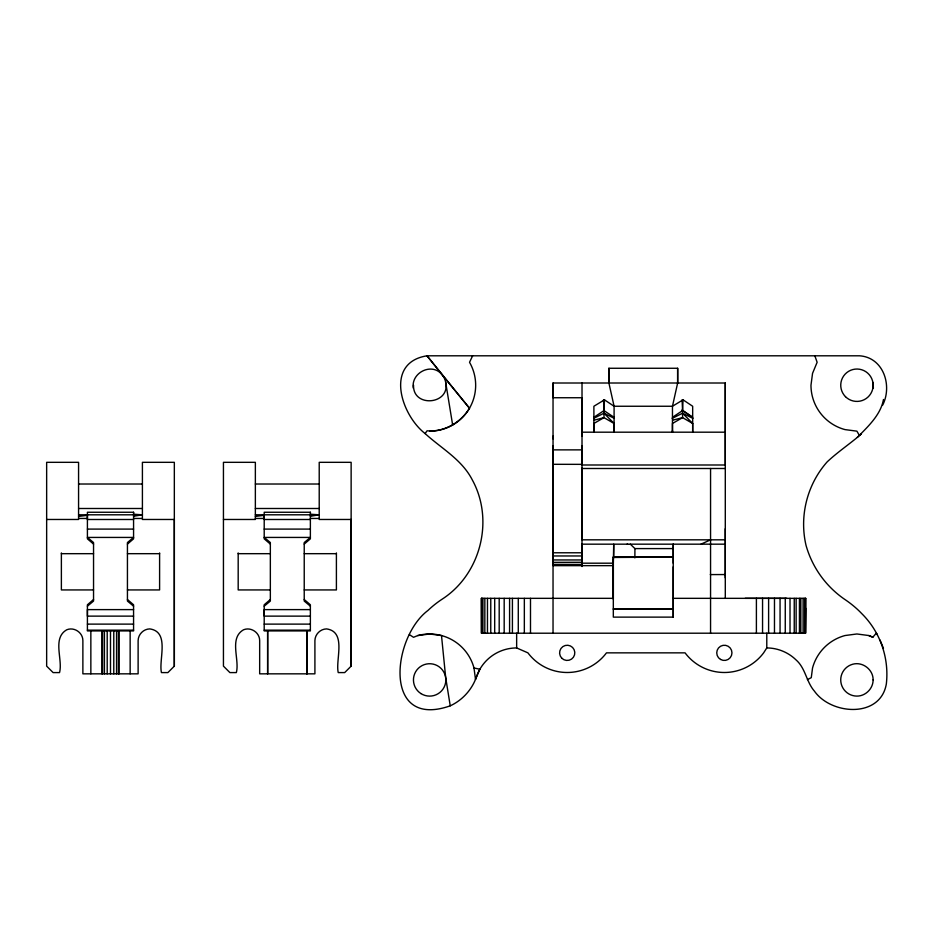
<?xml version="1.0" encoding="UTF-8"?>
<svg xmlns="http://www.w3.org/2000/svg" width="933" height="933" viewBox="0 0 933 933"><rect width="100%" height="100%" fill="white"/><g stroke="black" fill="none" stroke-linecap="round" stroke-linejoin="round"><path stroke-width="1.4" d="M87.41 514.783L87.41 519.494L133.571 519.494M133.571 512.893L133.571 512.252L87.41 512.252L87.41 538.831L93.545 544.102M174.331 666.139L174.331 519.471L142.411 519.471L142.411 462.325L174.331 462.325L174.331 666.139L167.893 672.588L161.444 672.588C158.505 659.654 170.074 631.828 149.781 628.9C143.519 629.017 138.247 634.3 138.119 640.563L138.119 673.836L82.874 673.836L82.874 640.563C82.885 632.562 74.127 626.708 66.744 629.787C51.991 638.23 63.036 659.479 59.537 672.588L53.099 672.588L46.65 666.139L46.65 462.325L78.57 462.325L78.57 519.471L46.65 519.471M264.202 514.783L264.202 519.494L310.374 519.494M310.374 512.893L310.374 512.252L264.202 512.252L264.202 538.831L270.348 544.102M351.135 666.139L351.135 519.471L319.214 519.471L319.214 462.325L351.135 462.325L351.135 666.139L344.685 672.588L338.236 672.588C335.297 659.654 346.878 631.828 326.573 628.9C320.311 629.017 315.039 634.3 314.911 640.563L314.911 673.836L259.666 673.836L259.666 640.563C259.677 632.562 250.919 626.708 243.536 629.787C228.783 638.23 239.828 659.479 236.341 672.588L229.891 672.588L223.442 666.139L223.442 462.325L255.362 462.325L255.362 519.471L223.442 519.471M481.486 633.215L481.428 598.345L481.486 633.215L805.506 633.204L805.645 598.345L805.506 633.204M482.256 633.215L482.268 598.345M482.932 633.215L482.932 598.345M484.833 633.215L484.845 598.345M487.458 633.215L487.469 598.345M490.758 633.215L490.77 598.345M494.688 633.215L494.7 598.345M499.19 633.215L499.19 598.345M504.182 633.215L504.182 598.345M509.581 633.215L509.593 598.345M512.415 633.215L512.415 598.345M518.281 633.215L518.281 598.345M524.334 633.215L524.346 598.345M530.492 633.215L530.492 598.345M553.036 633.204L553.036 383.008L725.291 383.008L725.291 598.333M582.005 436.108L582.017 397.738L553.036 397.738L553.036 383.008M593.889 431.396L593.889 423.465L603.989 417.634L614.089 423.465L614.089 431.396M614.089 432.376L614.089 406.252L608.899 383.008L608.899 368.267L677.65 368.267L677.65 383.008L672.46 406.252L672.46 432.376M613.319 567.392L613.319 599.254M613.319 558.715L613.319 598.333L481.486 598.345M672.46 431.396L672.46 423.465L682.571 417.634L692.671 423.465L692.671 431.396M613.319 557.467L673.241 557.083L613.319 557.036L613.319 617.121L673.241 617.121L673.241 566.832M673.241 563.194L673.241 544.172L673.241 617.121M677.65 383.008L677.65 368.267M710.561 633.204L710.561 468.494M725.291 577.83L725.291 528.719M725.291 383.008L725.291 464.996L582.017 464.996L582.017 445.974M756.395 633.204L756.406 598.345M762.553 633.204L762.553 598.345M768.605 633.204L768.617 598.345M774.472 633.204L774.483 598.345M780.058 633.192L780.058 598.345M785.259 633.192L785.271 598.345M790.018 633.192L790.018 598.345M794.24 633.192L794.24 598.345M796.129 633.192L796.141 598.345M799.429 633.192L799.441 598.345M800.841 633.192L800.841 598.333M803.103 633.192L803.115 598.333M804.643 633.192L804.643 598.333M634.872 557.887L634.93 548.592L630.311 544.172M805.471 633.204L805.645 608.164M873.09 388.116L873.055 382.425M582.017 543.904L582.005 564.407L553.036 564.407L553.036 562.284M593.889 432.376L593.889 406.252L604.467 399.837L603.989 410.59L593.889 417.319M604.467 399.837L614.089 406.252L672.46 406.252L683.049 399.837L682.571 410.59L672.46 417.319M413.296 388.093C410.882 372.71 431.816 362.097 441.95 374.576L469.486 408.234C460.739 422.672 444.015 432.271 427.022 430.801L425.156 433.6C441.531 448.586 461.952 459.526 472.401 480.098C494.338 520.264 480.693 574.18 442.289 599.079A100.461 100.461 0 0 0 427.932 610.474C391.907 637.624 382.495 729.664 450.242 705.826M409.342 634.615L413.552 637.297L417.716 635.571L429.612 633.985L441.496 635.548L445.706 677.731L450.242 705.826C462.267 700.275 471.83 689.825 476.285 677.358A42.405 42.405 0 0 1 516.649 647.945L527.915 652.855A49.111 49.111 0 0 0 606.485 652.855L685.067 652.855A49.111 49.111 0 0 0 763.637 652.855L766.786 647.945C777.609 647.945 788.315 652.33 796.036 659.911C805.611 668.226 806.287 681.883 814.439 691.166C831.338 715.098 880.519 718.387 886.35 683.866C889.242 657.963 880.239 631.839 861.707 613.564C856.494 608.071 850.593 603.278 844.295 599.079C825.705 586.169 812.211 567.229 806.054 545.455C799.138 516.077 807.138 484.402 827.198 461.847C836.691 452.937 847.374 445.577 857.392 437.344C867.947 426.591 880.729 414.858 883.469 399.499M882.735 405.015C892.508 385.469 883.446 357.421 859.55 355.8L427.046 355.8C384.338 362.505 400.735 414.684 425.156 433.6M473.999 667.993L475.492 679.247L479.889 669.229L473.999 667.993A45.927 45.927 0 0 0 417.716 635.571M475.492 679.247L476.296 677.358M472.634 355.8L469.532 362.307A45.927 45.927 0 0 1 429.693 431.163M807.407 679.597L811.267 677.685L812.538 668.005A45.927 45.927 0 0 1 845.018 635.536L856.902 633.974L868.786 635.536L872.833 637.204L876.355 633.11L877.242 634.615M857.392 437.344L861.427 433.6L859.41 435.466L856.902 431.163L845.018 429.6A45.927 45.927 0 0 1 810.975 385.236L812.55 373.352L817.133 362.272L814.836 355.8M127.436 544.102L133.571 538.831L133.571 512.252M93.545 599.511L87.41 604.782L87.41 630.918L133.571 630.918L133.571 604.782L127.436 599.511M304.228 544.102L310.374 538.831L310.374 512.252M270.348 599.511L264.202 604.782L264.202 630.918L310.374 630.918L310.374 604.782L304.228 599.511M87.41 606.182L93.545 601.062L93.545 542.551L87.41 537.431L133.571 537.431L127.436 542.551L127.436 601.062L133.571 606.182M264.202 606.182L270.348 601.062L270.348 542.551L264.202 537.431L310.374 537.431L304.228 542.551L304.228 601.062L310.374 606.182M593.61 418.404L603.989 413.214L614.369 418.404M672.18 418.404L682.571 413.214L692.951 418.404M700.986 544.172L710.561 539.822M594.204 420.153L603.989 417.634L603.989 410.333M672.786 420.153L682.571 417.634L682.571 410.333M133.571 516.264L142.411 514.806L133.571 514.223M310.374 516.264L319.214 514.806L310.374 514.223M710.316 574.588L725.291 574.553M78.57 516.427L87.41 515.319M255.362 516.427L264.202 515.319M628.375 557.211L673.241 557.083L613.319 557.083M582.017 432.189L725.291 432.189M553.036 449.869L582.005 449.869M553.036 464.307L582.017 464.354M582.017 468.494L725.291 468.494M78.57 484.017L142.411 484.017M255.362 484.017L319.214 484.017M78.57 508.497L142.411 508.497M255.362 508.497L319.214 508.497M78.57 518.456L87.41 518.456M133.571 518.456L142.411 518.456M255.362 518.456L264.202 518.456M310.374 518.456L319.214 518.456M87.41 529.093L133.571 529.093M264.202 529.093L310.374 529.093M725.291 539.822L582.017 539.822L582.017 468.121M627.046 544.172L627.629 544.172M582.017 544.172L725.291 544.172M634.93 548.592L673.241 548.592M553.036 552.779L582.005 552.779M61.38 553.677L93.545 553.677M127.436 553.677L159.601 553.677M238.183 553.677L270.348 553.677M304.228 553.677L336.405 553.677M553.036 555.963L582.005 555.963L582.005 559.963L553.036 559.952M613.319 557.223L673.241 557.211M553.036 562.366L582.017 562.284L582.005 566.529M553.036 565.655L613.319 565.655L613.319 564.407M93.545 589.936L61.38 589.936L61.38 552.942M127.436 589.936L159.601 589.936L159.601 552.942M270.348 589.936L238.183 589.936L238.183 552.942M304.228 589.936L336.405 589.936L336.405 552.942M673.241 598.333L805.645 598.345M745.175 598.333L786.846 598.333M133.571 609.611L87.41 609.622L87.41 616.13L133.571 616.13M310.374 609.611L264.202 609.622L264.202 616.13L310.374 616.13M87.41 624.119L133.571 624.119M264.202 624.119L310.374 624.119M87.41 630.16L133.571 630.16M264.202 630.16L310.374 630.16M310.374 514.783L319.214 514.806L255.362 514.806M133.571 514.783L142.411 514.806L78.57 514.806M868.786 635.536L872.833 637.204M683.049 399.837L692.671 406.252L692.671 432.376M614.089 417.319L603.989 410.59L603.511 399.837M682.07 409.972L692.671 417.319L682.571 410.59L682.081 399.837M682.571 413.214L692.671 423.465M603.989 413.214L614.089 423.465M469.486 408.234L427.046 355.8L441.95 374.576A16.211 16.211 0 0 1 445.682 382.355L452.657 425.028M880.029 640.061L883.469 648.33M445.682 382.355C450.487 404.665 412.736 408.013 413.529 385.212M873.148 385.236L873.37 388.105M582.017 458.348L582.017 461.38M766.786 633.204L766.786 647.945M672.46 430.614L672.46 431.443M613.716 557.759L613.716 544.172L613.319 563.194L582.005 563.194L582.005 562.366L582.005 563.194L582.017 383.008M608.899 368.267L608.899 383.008M553.036 436.108L553.036 438.86M553.036 445.974L553.036 565.363M516.649 633.204L516.649 647.945M130.142 630.918L130.142 673.836M119.086 630.918L119.086 673.836M118.433 630.918L118.433 673.836M116.567 630.918L116.567 673.836M113.779 630.918L113.779 673.836M110.491 630.918L110.491 673.836M107.202 630.918L107.202 673.836M104.414 630.918L104.414 673.836M102.548 630.918L102.548 673.836M101.895 630.918L101.895 673.836M90.851 630.918L90.851 673.836M267.643 630.918L267.643 673.836L267.643 630.918M306.934 630.918L306.934 673.836L306.934 630.918M873.113 679.889C873.171 688.566 865.579 696.158 856.902 696.1A16.211 16.211 0 0 1 852.715 664.238C862.582 661.404 873.3 669.626 873.113 679.889M673.229 609.051L613.319 609.051L673.229 609.051M420.935 693.581A16.211 16.211 0 0 0 445.834 680.624A16.211 16.211 0 0 0 422.171 665.544A16.211 16.211 0 0 0 420.935 693.581M845.485 396.688A16.211 16.211 0 0 0 872.588 389.423A16.211 16.211 0 0 0 852.75 369.573A16.211 16.211 0 0 0 845.485 396.688M720.544 659.444A7.616 7.616 0 0 0 731.962 652.855A7.616 7.616 0 0 0 720.544 646.254A7.616 7.616 0 0 0 720.544 659.444M561.818 658.231A7.616 7.616 0 0 0 574.553 654.826A7.616 7.616 0 0 0 565.223 645.496A7.616 7.616 0 0 0 561.818 658.231"/></g></svg>
